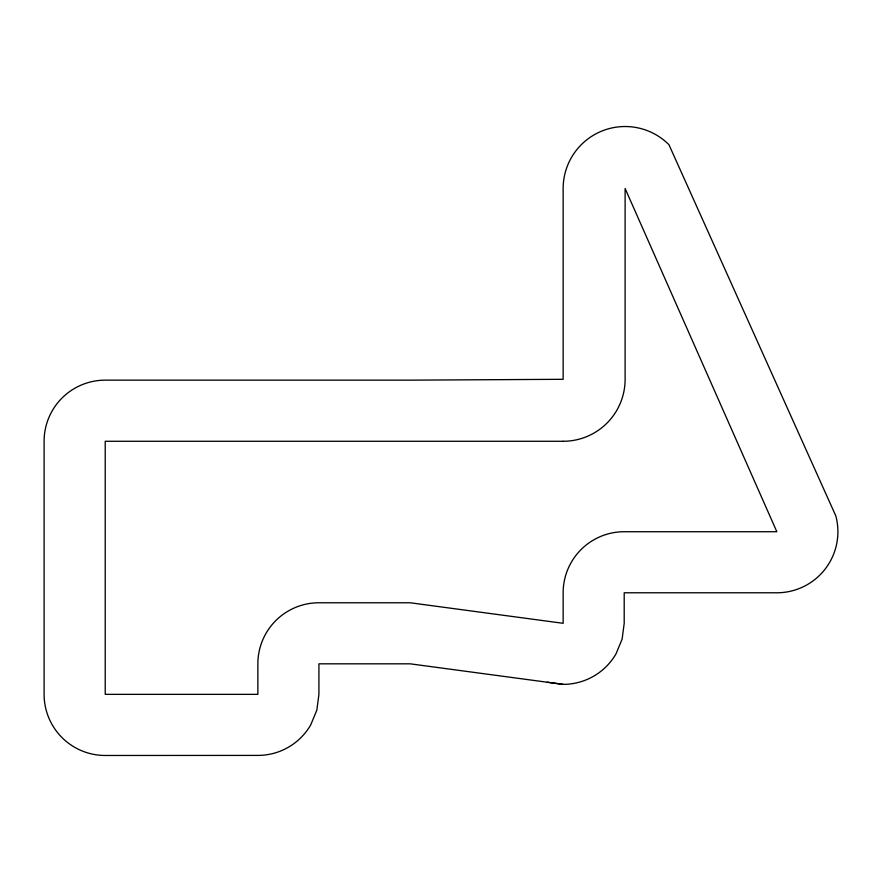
<?xml version="1.0" encoding="UTF-8"?>
<svg xmlns="http://www.w3.org/2000/svg" width="882" height="882" viewBox="0 0 882 882"><rect width="100%" height="100%" fill="white"/><g stroke="black" fill="none" stroke-linecap="round" stroke-linejoin="round"><path stroke-width="1.32" d="M563.146 684.366L410.196 663.826L318.92 663.826L318.92 694.354L316.836 710.153L310.74 724.883A61.056 61.056 0 0 1 257.864 755.411L105.223 755.477A61.123 61.123 0 0 1 44.1 694.354L44.1 441.276A61.123 61.123 0 0 1 105.223 380.153L410.505 380.153L563.146 379.304L563.146 188.494A61.972 61.972 0 0 1 668.942 144.681L835.816 515.915A61.056 61.056 0 0 1 776.844 592.781L624.202 592.781L624.202 623.309L622.119 639.108L616.022 653.838A61.056 61.056 0 0 1 563.146 684.366L547.193 682.216M563.146 441.276L105.223 441.276L105.223 694.354L257.864 694.354L257.864 663.826A61.056 61.056 0 0 1 318.92 602.77L410.196 602.77L563.146 623.309L563.146 592.781A61.056 61.056 0 0 1 624.202 531.725L776.844 531.725L625.118 188.494L625.118 379.304A61.972 61.972 0 0 1 563.146 441.276"/></g></svg>
